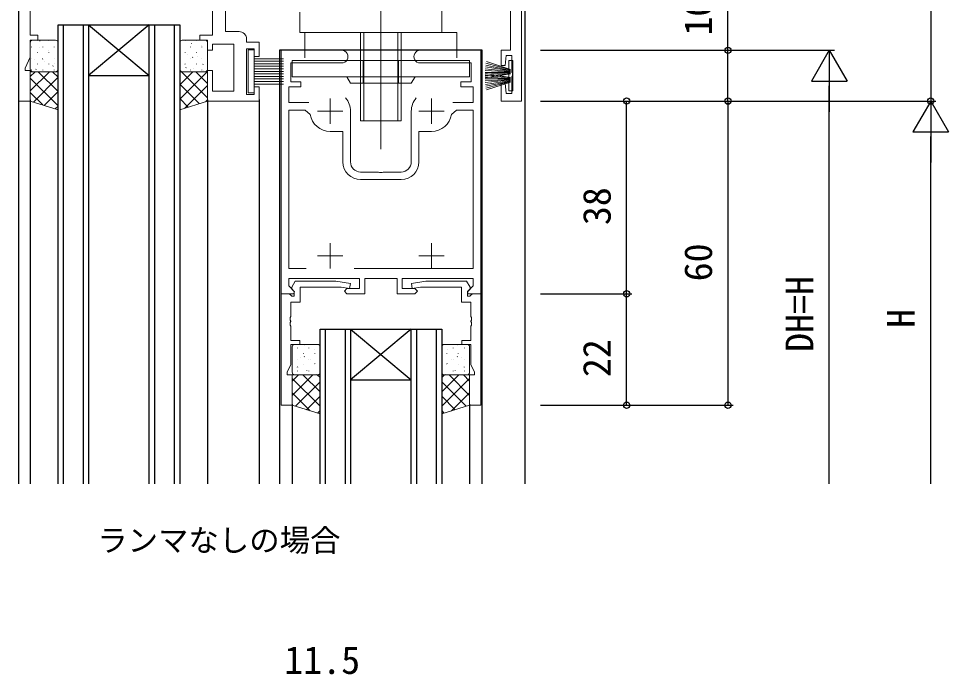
# Model space of a CAD drawing. Units: millimetres, scale not verified. Extents: x -437 to 438, y -681 to 678.
# Drawn here: x -73.5 to 110, y 270.9 to 400.2 of the extents above; entities that cross this region are included whole.
import ezdxf
from ezdxf.enums import TextEntityAlignment as Align

# ---------------------------------------------------------------- set-up
doc = ezdxf.new("R2010")
doc.units = ezdxf.units.MM
doc.header["$LTSCALE"] = 4
for name, color, linetype in [('0-1_USER1', 3, 'Continuous'), ('0-3_YKK_12', 2, 'Continuous'), ('0-6_YKK_D', 6, 'Continuous')]:
    doc.layers.add(name, color=color, linetype=linetype)
doc.layers.add('0-2_YKK_11', color=7, linetype='Continuous', lineweight=18)
doc.layers.add('0-4_YKK_13', color=4, linetype='Continuous', lineweight=18)
doc.styles.add('ＭＳ ゴシック', font='')
doc.styles.get('ＭＳ ゴシック').set_extended_font_data('MS Gothic')

msp = doc.modelspace()

# ---------------------------------------------------------------- linework, layer by layer
at = {"layer": '0-2_YKK_11'}
for p, q in [((-21.739, 394), (-9.789, 394)), ((-12.039, 379.5), (-12.039, 384.5)), ((7.961, 379.5), (7.961, 384.5)), ((-9.539, 382), (-14.539, 382)), ((-8.039, 382), (-8.039, 372)), ((3.961, 372), (3.961, 382)), ((10.461, 382), (5.461, 382)), ((-6.039, 368.5), (1.961, 368.5)), ((-12.039, 351), (-12.039, 356)), ((7.961, 351), (7.961, 356)), ((-9.539, 353.5), (-14.539, 353.5)), ((10.461, 353.5), (5.461, 353.5)), ((3.243, 351), (-7.322, 351))]:
    msp.add_line(p, q, dxfattribs=at)
for points in [[(-71.239, 397), (-69.739, 397), (-69.739, 396), (-71.239, 396), (-71.239, 392.645), (-72.239, 390.5), (-72.239, 390), (-71.239, 390), (-71.239, 384), (-73.539, 384), (-73.539, 594), (-64.54, 594), (-64.54, 593), (-65.631, 592.37), (-71.039, 592.37), (-71.039, 566.5), (-63.428, 566.5)], [(25.711, 560), (25.711, 384), (21.711, 384), (21.711, 387.5), (22.511, 387.5), (22.711, 385.5), (23.781, 385.5), (23.781, 388.792), (23.901, 388.975), (23.901, 389.525), (23.781, 389.708), (23.781, 393), (22.711, 393), (22.511, 391), (21.711, 391), (21.711, 394), (23.511, 394), (23.511, 548.746)], [(-57.989, 412.5), (-54.339, 412.5), (-54.339, 411), (-55.839, 411), (-55.839, 408.5), (-49.239, 408.5), (-49.239, 412.5), (-47.239, 412.5), (-47.239, 408.5), (-34.739, 408.5), (-34.739, 410.8), (-34.939, 411), (-35.239, 411.3), (-35.239, 412.5), (-32.739, 412.5), (-32.739, 397.7), (-30.039, 397.7)], [(-71.239, 406), (-71.239, 397)], [(-28.539, 396.2), (-28.539, 395.6), (-26.039, 395.6), (-26.039, 392.8), (-27.039, 392.8), (-27.039, 394.3), (-28.539, 394.3), (-28.539, 385.3), (-27.039, 385.3), (-27.039, 386.8), (-26.039, 386.8), (-26.039, 384), (-36.239, 384), (-36.239, 390), (-35.239, 390), (-35.239, 385.93), (-31.039, 385.93), (-31.039, 395.2), (-35.239, 395.2), (-35.239, 394), (-36.239, 394), (-36.239, 396), (-37.739, 396), (-37.739, 397), (-35.239, 397), (-35.239, 406)], [(-21.739, 394), (-21.739, 346), (-19.264, 346), (-19.103, 346.388), (-20.239, 347.524), (-20.239, 349), (-6.239, 349), (-6.239, 347), (-8.739, 347), (-9.239, 346.5), (-8.739, 346), (-5.239, 346), (-5.239, 349), (1.161, 349), (1.161, 346), (4.661, 346), (5.161, 346.5), (4.661, 347), (2.161, 347), (2.161, 349), (16.161, 349), (16.161, 347.524), (15.024, 346.388), (15.185, 346), (17.661, 346), (17.661, 394), (5.711, 394)], [(-9.789, 391.5), (-19.839, 391.5), (-19.839, 387.8), (-17.839, 387.8), (-17.839, 386.8), (-20.239, 386.8), (-20.239, 383.7), (-16.248, 383.7)], [(5.711, 391.5), (15.761, 391.5), (15.761, 387.8), (13.761, 387.8), (13.761, 386.8), (16.161, 386.8), (16.161, 383.7), (12.169, 383.7)], [(-16.757, 351), (-20.239, 351), (-20.239, 382.2), (-16.975, 382.2), (-15.988, 381.36)], [(11.909, 381.36), (12.896, 382.2), (16.161, 382.2), (16.161, 351), (3.243, 351), (12.678, 351)], [(-12.039, 378), (-9.539, 378), (-9.539, 372)], [(5.461, 372), (5.461, 378), (7.961, 378)], [(-6.039, 370), (-2.498, 370), (-2.314, 369.88), (-1.765, 369.88), (-1.581, 370), (1.961, 370)]]:
    msp.add_lwpolyline(points, dxfattribs=at)
for points in [[(-21.739, 324), (-21.739, 346), (-20.109, 346), (-19.809, 345.7), (-19.609, 345.5), (-19.139, 345.5), (-19.139, 346.45), (-19.639, 346.95), (-19.639, 347.288), (-18.939, 348.5), (-10.931, 348.5), (-8.053, 347.992), (-8.226, 347.008), (-9.885, 347.3), (-17.939, 347.3), (-17.939, 344.3), (-19.809, 344.3), (-19.809, 341.508), (-19.929, 341.325), (-19.929, 340.775), (-19.809, 340.592), (-19.809, 340.508), (-19.929, 340.325), (-19.929, 339.775), (-19.809, 339.592), (-19.809, 336.8), (-18.039, 336.8), (-18.039, 336), (-19.809, 336), (-19.809, 332.065), (-20.539, 330.5), (-20.539, 330), (-19.539, 330), (-19.539, 324)], [(17.661, 324), (17.661, 346), (16.031, 346), (15.731, 345.7), (15.531, 345.5), (15.061, 345.5), (15.061, 346.45), (15.561, 346.95), (15.561, 347.288), (14.861, 348.5), (6.852, 348.5), (3.974, 347.992), (4.147, 347.008), (5.806, 347.3), (13.861, 347.3), (13.861, 344.3), (15.731, 344.3), (15.731, 341.508), (15.851, 341.325), (15.851, 340.775), (15.731, 340.592), (15.731, 340.508), (15.851, 340.325), (15.851, 339.775), (15.731, 339.592), (15.731, 336.8), (13.961, 336.8), (13.961, 336), (15.731, 336), (15.731, 332.065), (16.461, 330.5), (16.461, 330), (15.461, 330), (15.461, 324)]]:
    msp.add_lwpolyline(points, close=True, dxfattribs=at)
for centre, radius, start, end in [((-30.039, 396.2), 1.5, 0.00001, 89.99999), ((-9.789, 392.75), 1.25, 269.99999, 90.00001), ((5.711, 392.75), 1.25, 89.99999, 270.00001), ((-12.039, 382), 4, 359.99998, 40.4398), ((7.961, 382), 4, 139.5602, 180.00002), ((-12.039, 382), 4, 189.20689, 270.00001), ((7.961, 382), 4, 269.99999, 350.79311), ((-6.039, 372), 3.5, 180.00001, 269.99999), ((-6.039, 372), 2, 180.00001, 269.99999), ((1.961, 372), 2, 270.00001, 359.99999), ((1.961, 372), 3.5, 270.00001, 359.99999)]:
    msp.add_arc(centre, radius, start, end, dxfattribs=at)
at = {"layer": '0-3_YKK_12'}
for p, q in [((-73.539, 594), (-73.539, 308.5)), ((26.461, 308.5), (26.461, 594)), ((-64.739, 399), (-64.739, 308.5)), ((-60.739, 308.5), (-60.739, 399)), ((-59.739, 399), (-47.739, 399)), ((-59.739, 399), (-47.739, 389)), ((-47.739, 399), (-59.739, 389)), ((-46.739, 399), (-46.739, 308.5)), ((-42.739, 308.5), (-42.739, 399)), ((-22.039, 393.995), (-22.039, 308.5)), ((17.961, 393.995), (-22.039, 393.995)), ((17.961, 308.5), (17.961, 393.995)), ((-59.739, 389), (-47.739, 389)), ((-71.239, 384.2), (-71.239, 308.5)), ((-36.239, 384.2), (-36.239, 308.5)), ((-26.039, 384.3), (-26.039, 308.5)), ((-13.039, 339), (-13.039, 308.5)), ((-9.039, 308.5), (-9.039, 339)), ((-8.039, 339), (3.961, 339)), ((-8.039, 339), (3.961, 329)), ((3.961, 339), (-8.039, 329)), ((4.961, 339), (4.961, 308.5)), ((8.961, 308.5), (8.961, 339)), ((-8.039, 329), (3.961, 329)), ((-19.539, 324.2), (-19.539, 308.5)), ((15.461, 324.2), (15.461, 308.5))]:
    msp.add_line(p, q, dxfattribs=at)
for points in [[(-65.739, 308.5), (-65.739, 399), (-59.739, 399), (-59.739, 308.5)], [(-47.739, 308.5), (-47.739, 399), (-41.739, 399), (-41.739, 308.5)], [(-14.039, 308.5), (-14.039, 339), (-8.039, 339), (-8.039, 308.5)], [(3.961, 308.5), (3.961, 339), (9.961, 339), (9.961, 308.5)]]:
    msp.add_lwpolyline(points, dxfattribs=at)
at = {"layer": '0-4_YKK_13'}
for p, q in [((-2.039, 418.306), (-2.039, 374.495)), ((9.961, 397.5), (9.961, 406.5)), ((-18.039, 397.5), (-18.039, 401.5)), ((9.961, 397.5), (-18.039, 397.5)), ((-17.039, 397.5), (-17.039, 392.495)), ((-17.039, 397.5), (12.961, 397.5)), ((-6.039, 380.1), (-6.039, 397.5)), ((-5.389, 380.1), (-5.389, 397.5)), ((1.311, 380.1), (1.311, 397.5)), ((1.961, 380.1), (1.961, 397.5)), ((12.961, 392.495), (12.961, 397.5)), ((-71.239, 390.285), (-71.239, 395.5)), ((-71.024, 394.64), (-71.024, 394.677)), ((-70.739, 396), (-66.239, 396)), ((-69.813, 395.851), (-69.813, 395.889)), ((-69.502, 394.602), (-69.499, 394.609)), ((-69.361, 395.834), (-69.319, 395.897)), ((-68.782, 394.64), (-68.782, 394.677)), ((-67.571, 395.851), (-67.571, 395.889)), ((-66.539, 394.64), (-66.539, 394.677)), ((-65.739, 395.5), (-65.739, 390.285)), ((-41.739, 395.5), (-41.739, 390.285)), ((-36.739, 396), (-41.239, 396)), ((-40.661, 395.851), (-40.661, 395.889)), ((-39.629, 394.64), (-39.629, 394.677)), ((-39.422, 395.306), (-39.42, 395.313)), ((-38.418, 395.851), (-38.418, 395.889)), ((-37.451, 394.856), (-37.448, 394.863)), ((-37.387, 394.64), (-37.387, 394.677)), ((-36.239, 390.285), (-36.239, 395.5)), ((-69.813, 393.571), (-69.813, 393.609)), ((-67.63, 393.87), (-67.628, 393.877)), ((-67.571, 393.571), (-67.571, 393.609)), ((-40.661, 393.571), (-40.661, 393.609)), ((-40.151, 393.248), (-40.148, 393.255)), ((-38.418, 393.571), (-38.418, 393.609)), ((-38.192, 392.764), (-38.189, 392.771)), ((-71.024, 392.36), (-71.024, 392.397)), ((-70.33, 392.262), (-70.328, 392.269)), ((-69.813, 391.291), (-69.813, 391.329)), ((-68.806, 392.232), (-68.765, 392.295)), ((-68.782, 392.36), (-68.782, 392.397)), ((-68.359, 391.813), (-68.356, 391.82)), ((-67.571, 391.291), (-67.571, 391.329)), ((-66.764, 390.878), (-66.723, 390.941)), ((-66.539, 392.36), (-66.539, 392.397)), ((-66.399, 391.328), (-66.397, 391.335)), ((-40.892, 391.156), (-40.889, 391.163)), ((-40.661, 391.291), (-40.661, 391.329)), ((-39.629, 392.36), (-39.629, 392.397)), ((-39.191, 392.583), (-39.149, 392.646)), ((-38.418, 391.291), (-38.418, 391.329)), ((-37.387, 392.36), (-37.387, 392.397)), ((-37.148, 391.229), (-37.107, 391.292)), ((-36.32, 392.032), (-36.318, 392.039)), ((-27.04, 392.347), (-21.24, 392.347)), ((-27.04, 391.847), (-21.24, 391.847)), ((-27.04, 391.347), (-21.24, 391.347)), ((15.461, 391.995), (-19.539, 391.995)), ((-19.539, 391.995), (-19.539, 388.795)), ((-6.039, 391.995), (-6.039, 387.495)), ((-5.539, 391.995), (-5.539, 387.495)), ((1.461, 391.995), (1.461, 387.495)), ((1.961, 391.995), (1.961, 387.495)), ((15.461, 391.995), (15.461, 388.795)), ((23.53, 390.046), (18.639, 391.086)), ((23.53, 390.146), (18.7, 391.441)), ((23.53, 390.246), (18.774, 391.792)), ((-71.239, 388.829), (-70.284, 389.785)), ((-71.239, 386.001), (-67.456, 389.785)), ((-71.059, 390.204), (-71.056, 390.212)), ((-71.024, 390.08), (-71.024, 390.117)), ((-66.239, 389.785), (-70.739, 389.785)), ((-70.141, 390.215), (-70.1, 390.278)), ((-69.661, 389.785), (-65.739, 385.863)), ((-68.782, 390.08), (-68.782, 390.117)), ((-66.833, 389.785), (-65.739, 388.692)), ((-66.539, 390.08), (-66.539, 390.117)), ((-41.739, 387.217), (-39.171, 389.785)), ((-41.739, 384.388), (-36.343, 389.785)), ((-41.377, 389.785), (-36.239, 384.648)), ((-41.239, 389.785), (-36.739, 389.785)), ((-40.526, 390.566), (-40.484, 390.629)), ((-39.629, 390.08), (-39.629, 390.117)), ((-39.02, 390.424), (-39.018, 390.431)), ((-38.548, 389.785), (-36.239, 387.476)), ((-37.387, 390.08), (-37.387, 390.117)), ((-37.049, 389.974), (-37.046, 389.982)), ((-27.04, 390.847), (-21.24, 390.847)), ((-27.04, 390.347), (-21.24, 390.347)), ((-27.04, 389.847), (-21.24, 389.847)), ((-27.04, 389.347), (-21.24, 389.347)), ((18.53, 389.646), (23.53, 389.646)), ((23.53, 389.746), (18.536, 390.008)), ((23.53, 389.546), (18.536, 389.285)), ((23.53, 389.846), (18.557, 390.369)), ((23.53, 389.446), (18.557, 388.924)), ((23.53, 388.546), (18.557, 389.069)), ((23.53, 389.946), (18.591, 390.729)), ((23.53, 388.646), (18.591, 389.429)), ((23.53, 389.346), (18.591, 388.564)), ((23.23, 389.299), (23.23, 388.694)), ((-71.239, 388.535), (-65.739, 383.035)), ((-70.61, 383.802), (-65.739, 388.672)), ((-41.739, 387.319), (-37.898, 383.477)), ((-27.04, 388.847), (-21.24, 388.847)), ((-27.04, 388.347), (-21.24, 388.347)), ((-27.04, 387.847), (-21.24, 387.847)), ((-27.04, 387.347), (-21.24, 387.347)), ((-19.539, 388.795), (15.461, 388.795)), ((-8.79, 388.795), (-8.039, 387.495)), ((3.961, 387.495), (-8.039, 387.495)), ((4.711, 388.795), (3.961, 387.495)), ((18.53, 388.346), (23.53, 388.346)), ((23.53, 388.446), (18.536, 388.708)), ((23.53, 388.246), (18.536, 387.985)), ((23.53, 388.146), (18.557, 387.624)), ((23.53, 388.046), (18.591, 387.264)), ((23.53, 387.946), (18.639, 386.907)), ((23.53, 387.846), (18.7, 386.552)), ((23.53, 387.746), (18.774, 386.201)), ((23.23, 387.649), (23.23, 385.996)), ((-71.239, 385.706), (-68.747, 383.214)), ((-68.46, 383.124), (-65.739, 385.844)), ((-40.708, 382.592), (-36.239, 387.06)), ((-41.739, 384.491), (-40.048, 382.799)), ((-36.577, 383.894), (-36.239, 384.231)), ((-66.309, 382.446), (-65.739, 383.016)), ((1.961, 380.1), (-6.039, 380.1)), ((-19.039, 336), (-14.539, 336)), ((14.961, 336), (10.461, 336)), ((-19.539, 330.5), (-19.539, 335.5)), ((-18.523, 335.293), (-18.523, 335.33)), ((-17.311, 334.224), (-17.311, 334.261)), ((-17.073, 335.772), (-17.071, 335.779)), ((-16.28, 335.293), (-16.28, 335.33)), ((-15.202, 335.04), (-15.199, 335.047)), ((-15.069, 334.224), (-15.069, 334.261)), ((-14.039, 335.5), (-14.039, 330.5)), ((9.961, 335.5), (9.961, 330.5)), ((10.99, 334.224), (10.99, 334.261)), ((11.123, 335.04), (11.12, 335.047)), ((12.201, 335.293), (12.201, 335.33)), ((12.994, 335.772), (12.992, 335.779)), ((13.232, 334.224), (13.232, 334.261)), ((14.444, 335.293), (14.444, 335.33)), ((15.461, 330.5), (15.461, 335.5)), ((-18.523, 333.013), (-18.523, 333.05)), ((-17.902, 333.432), (-17.899, 333.439)), ((-17.151, 333.538), (-17.11, 333.601)), ((-16.28, 333.013), (-16.28, 333.05)), ((-15.93, 332.983), (-15.928, 332.99)), ((-15.109, 332.185), (-15.067, 332.247)), ((11.03, 332.185), (10.989, 332.247)), ((11.851, 332.983), (11.849, 332.99)), ((12.201, 333.013), (12.201, 333.05)), ((13.072, 333.538), (13.031, 333.601)), ((13.823, 333.432), (13.82, 333.439)), ((14.444, 333.013), (14.444, 333.05)), ((-18.63, 331.375), (-18.628, 331.382)), ((-18.523, 330.733), (-18.523, 330.77)), ((-18.486, 331.521), (-18.445, 331.584)), ((-17.311, 331.944), (-17.311, 331.981)), ((-16.671, 330.89), (-16.669, 330.897)), ((-16.28, 330.733), (-16.28, 330.77)), ((-15.069, 331.944), (-15.069, 331.981)), ((10.99, 331.944), (10.99, 331.981)), ((12.201, 330.733), (12.201, 330.77)), ((12.592, 330.89), (12.59, 330.897)), ((13.232, 331.944), (13.232, 331.981)), ((14.407, 331.521), (14.366, 331.584)), ((14.444, 330.733), (14.444, 330.77)), ((14.551, 331.375), (14.549, 331.382)), ((-19.539, 328.78), (-18.319, 330)), ((-19.539, 325.951), (-15.491, 330)), ((-19.539, 329.292), (-14.039, 323.792)), ((-14.539, 330), (-19.039, 330)), ((-18.869, 323.793), (-14.039, 328.623)), ((-17.419, 330), (-14.039, 326.62)), ((-14.8, 330.158), (-14.797, 330.165)), ((-14.591, 330), (-14.039, 329.449)), ((13.34, 330), (9.961, 326.62)), ((10.512, 330), (9.961, 329.449)), ((15.461, 329.292), (9.961, 323.792)), ((14.79, 323.793), (9.961, 328.623)), ((10.461, 330), (14.961, 330)), ((10.721, 330.158), (10.718, 330.165)), ((15.461, 325.951), (11.412, 330)), ((15.461, 328.78), (14.24, 330)), ((-19.539, 326.464), (-15.974, 322.898)), ((-16.709, 323.125), (-14.039, 325.794)), ((12.63, 323.125), (9.961, 325.794)), ((15.461, 326.464), (11.895, 322.898)), ((-14.548, 322.457), (-14.039, 322.966)), ((10.469, 322.457), (9.961, 322.966))]:
    msp.add_line(p, q, dxfattribs=at)
for points in [[(-28.24, 394.097), (-28.24, 385.597), (-27.04, 385.597), (-27.04, 394.097)], [(-71.239, 384), (-71.239, 389.785), (-65.739, 389.785), (-65.739, 382.266)], [(-36.239, 384), (-36.239, 389.785), (-41.739, 389.785), (-41.739, 382.266)], [(-19.539, 324), (-19.539, 330), (-14.039, 330), (-14.039, 322.3)], [(15.461, 324), (15.461, 330), (9.961, 330), (9.961, 322.3)]]:
    msp.add_lwpolyline(points, close=True, dxfattribs=at)
for points in [[(24.03, 391.996), (23.23, 391.996), (23.23, 390.344)], [(23.23, 385.996), (24.03, 385.996), (24.03, 391.996)]]:
    msp.add_lwpolyline(points, dxfattribs=at)
for centre, start, end in [((-70.739, 395.5), 90, 180), ((-66.239, 395.5), 0, 90), ((-41.239, 395.5), 90, 180), ((-36.739, 395.5), 0, 90), ((-70.739, 390.285), 180, 270), ((-66.239, 390.285), 270, 0), ((-41.239, 390.285), 180, 270), ((-36.739, 390.285), 270, 0), ((-19.039, 335.5), 90, 180), ((-14.539, 335.5), 0, 90), ((10.461, 335.5), 90, 180), ((14.961, 335.5), 0, 90), ((-19.039, 330.5), 180, 270), ((-14.539, 330.5), 270, 0), ((10.461, 330.5), 180, 270), ((14.961, 330.5), 270, 0)]:
    msp.add_arc(centre, 0.5, start, end, dxfattribs=at)
at = {"layer": '0-6_YKK_D'}
for p, q in [((106.46, 593.997), (106.46, 383.996)), ((66.461, 393.997), (66.461, 559.996)), ((29.461, 393.997), (67.461, 393.997)), ((29.461, 393.997), (87.46, 393.997)), ((29.461, 393.997), (67.461, 393.997)), ((86.46, 393.997), (82.96, 387.934)), ((86.46, 393.997), (89.96, 387.934)), ((86.46, 393.997), (86.46, 381.872)), ((82.96, 387.934), (89.96, 387.934)), ((86.46, 308.5), (86.46, 386.997)), ((29.461, 384.001), (67.461, 384.001)), ((29.461, 384.001), (47.461, 384.001)), ((29.461, 383.996), (67.461, 383.996)), ((29.461, 383.996), (107.46, 383.996)), ((29.461, 383.996), (107.46, 383.996)), ((46.461, 346), (46.461, 384.001)), ((66.461, 384.001), (66.46, 323.999)), ((106.46, 383.996), (102.96, 377.934)), ((106.46, 383.996), (109.96, 377.934)), ((106.46, 383.996), (106.46, 371.872)), ((102.96, 377.934), (109.96, 377.934)), ((106.46, 308.5), (106.46, 376.996)), ((29.461, 346), (47.461, 346)), ((29.461, 346), (47.461, 346)), ((46.461, 324), (46.461, 346)), ((29.461, 324), (67.46, 323.999)), ((29.461, 324), (47.461, 324))]:
    msp.add_line(p, q, dxfattribs=at)
msp.add_lwpolyline([(66.461, 383.996), (66.461, 393.997), (66.461, 408.922)], dxfattribs=at)
for centre in [(66.461, 393.997), (66.461, 393.997), (46.461, 384.001), (66.461, 384.001), (66.461, 383.996), (106.46, 383.996), (46.461, 346), (46.461, 346), (46.461, 324), (66.46, 323.999)]:
    msp.add_circle(centre, 0.637, dxfattribs=at)

# ---------------------------------------------------------------- texts
at = {"layer": '0-1_USER1', "style": 'ＭＳ ゴシック'}
msp.add_text('ランマなしの場合', height=4.399, dxfattribs=at).set_placement((-58.02, 293.852), align=Align.BOTTOM_LEFT)
at = {"layer": '0-6_YKK_D', "style": 'ＭＳ ゴシック'}
for s, rotation, p in [('10', 90, (64.961, 396.896)), ('38', 90, (44.961, 359.525)), ('60', 89.999, (64.96, 348.439)), ('DH=H', 90, (84.96, 334.517)), ('H', 90, (104.96, 339.254)), ('22', 90, (44.961, 329.545))]:
    msp.add_text(s, height=5.499, rotation=rotation, dxfattribs=at).set_placement(p, align=Align.BOTTOM_LEFT)
msp.add_text('11.5', height=5.499, dxfattribs=at).set_placement((-21.097, 269.37), align=Align.BOTTOM_LEFT)

doc.saveas('drawing.dxf')
